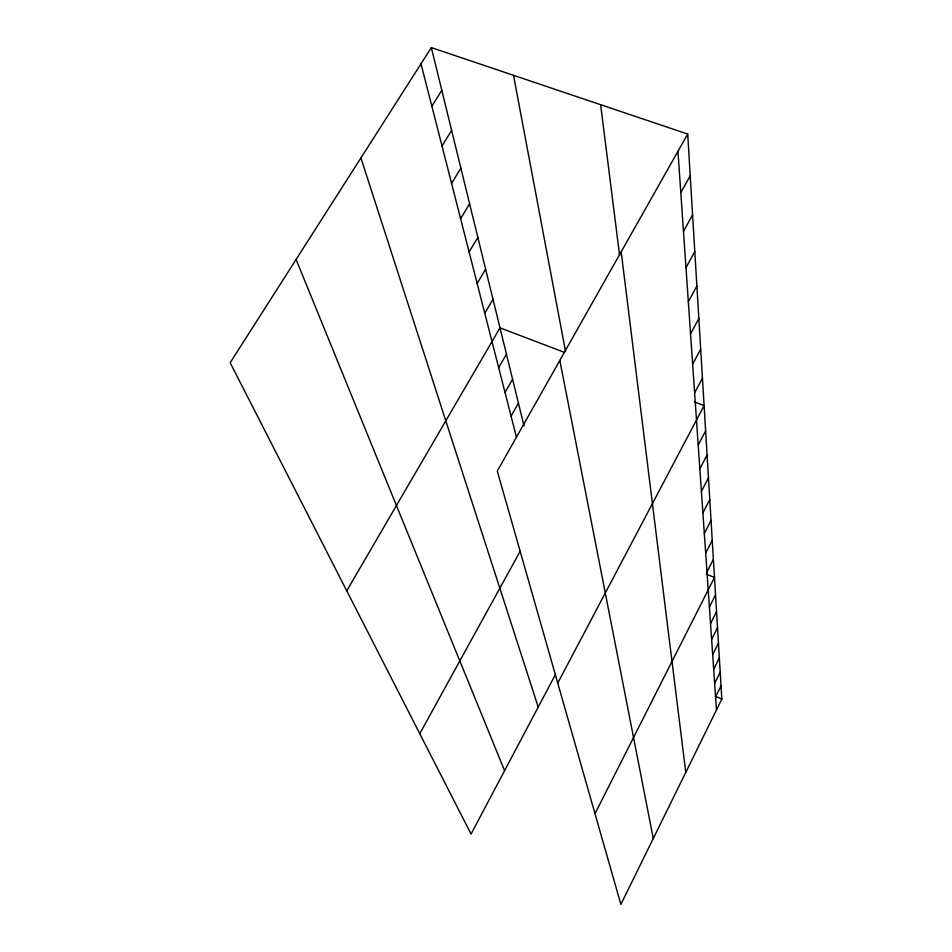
<?xml version="1.0" encoding="UTF-8"?>
<svg xmlns="http://www.w3.org/2000/svg" width="952" height="952" viewBox="0 0 952 952"><rect width="100%" height="100%" fill="white"/><g stroke="black" fill="none" stroke-linecap="round" stroke-linejoin="round"><path stroke-width="1.43" d="M687.701 134.077L721.83 699.054L620.882 904.4L497.277 471.085L687.701 134.077L431.351 47.6L230.17 362.736L471.062 834.047L555.611 674.206M714.654 683.334L720.212 672.112M715.595 696.876L721.033 685.833M713.691 669.268L719.343 657.868M712.679 654.643L718.451 643.064M711.632 639.435L717.522 627.654M710.537 623.596L716.547 611.612M709.395 607.102L715.547 594.905M595 813.662L714.488 577.471L706.265 574.115M706.967 571.914L713.393 559.276M705.67 553.148L712.239 540.272M704.325 533.513L711.037 520.399M702.897 512.949L709.787 499.598M701.41 491.399L708.466 477.785M699.851 468.789L707.086 454.913M698.221 445.036L705.634 430.887M557.753 683.096L704.111 405.612L694.401 401.911M694.615 392.914L702.445 378.17M692.639 364.247L700.696 349.182M690.545 333.914L698.851 318.527M688.332 301.772L696.888 286.028M685.976 267.643L694.805 251.542M419.772 733.683L520.208 551.196M683.476 231.336L692.58 214.866M680.799 192.649L690.224 175.787M511.069 416.143L518.447 403.172M505.012 392.462L512.581 379.253M498.669 367.627L506.44 354.168M346.754 590.823L499.99 327.833L564.441 352.383M484.77 313.256L492.993 299.273M477.154 283.446L485.627 269.178M469.11 251.959L477.844 237.393M460.589 218.662L469.61 203.799M451.581 183.379L460.887 168.206M442.014 145.953L451.641 130.448M431.851 106.172L441.811 90.321M715.357 696.269L721.83 699.054M296.096 259.456L504.572 770.68M360.915 157.925L538.213 707.074M421.01 63.796L516.484 437.337M431.351 47.6L524.04 426.008M559.824 360.392L653.274 838.51M513.521 75.315L565.548 351.502M600.641 104.708L619.585 255.291M621.18 251.804L685.773 772.405M677.955 151.332L716.487 709.918"/></g></svg>
